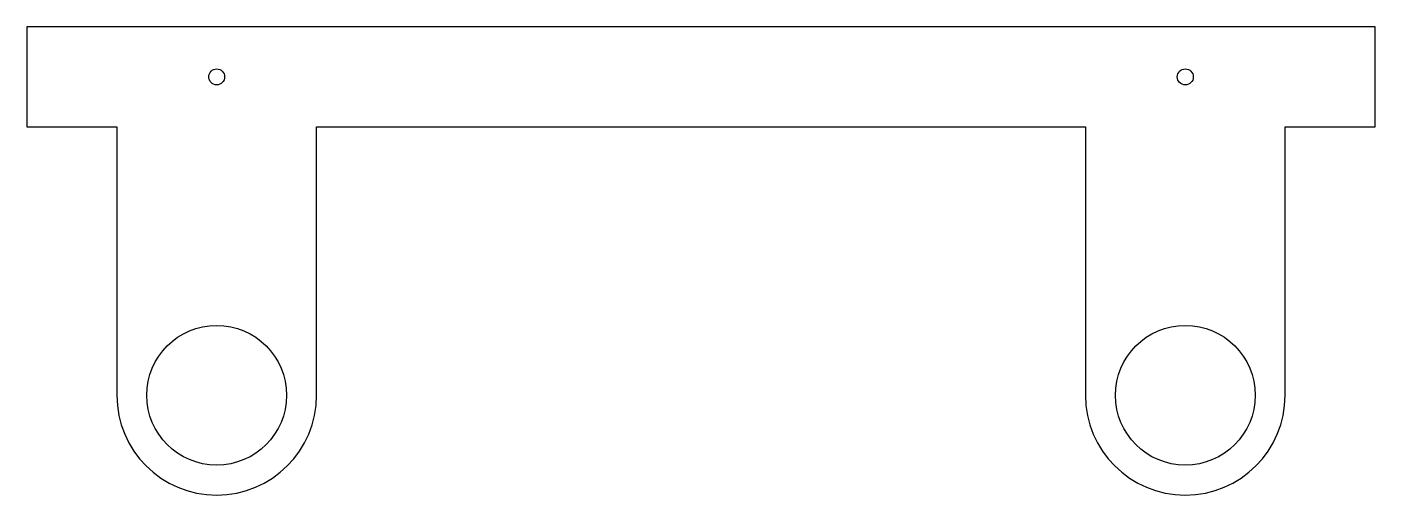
# Model space of a CAD drawing. Header units: millimetres. Extents: x -135 to 135, y -84 to 10.
import ezdxf

# ---------------------------------------------------------------- set-up
doc = ezdxf.new("R2010")
doc.units = ezdxf.units.MM

msp = doc.modelspace()

# ---------------------------------------------------------------- linework, layer by layer
at = {"color": 7, "linetype": 'Continuous'}
for p, q in [((-135, 9.66), (-135, -10.34)), ((135, 9.66), (-135, 9.66)), ((135, -10.34), (135, 9.66)), ((-135, -10.34), (-117, -10.34)), ((-117, -10.34), (-117, -64.14)), ((-77, -64.14), (-77, -10.34)), ((-77, -10.34), (77, -10.34)), ((77, -10.34), (77, -64.14)), ((117, -64.14), (117, -10.34)), ((117, -10.34), (135, -10.34))]:
    msp.add_line(p, q, dxfattribs=at)
for centre, radius in [((-97, -0.35), 1.59), ((97, -0.35), 1.6), ((-97, -64.14), 14), ((97, -64.14), 14)]:
    msp.add_circle(centre, radius, dxfattribs=at)
for centre in [(-97, -64.14), (97, -64.14)]:
    msp.add_arc(centre, 20, 180, 0, dxfattribs=at)

doc.saveas('drawing.dxf')
